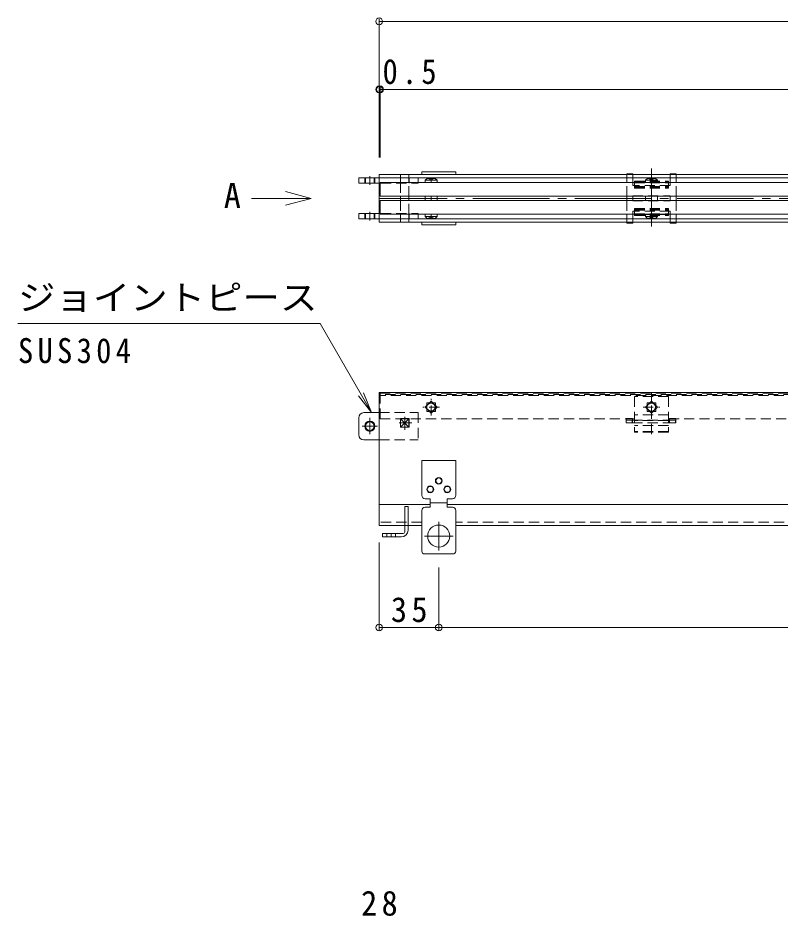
# Model space of a CAD drawing. Units: millimetres, scale not verified. Extents: x -792 to 917, y -685 to 646.
# Drawn here: x -712 to -264, y 15 to 543 of the extents above; entities that cross this region are included whole.
import ezdxf
from ezdxf.enums import TextEntityAlignment as Align

# ---------------------------------------------------------------- set-up
doc = ezdxf.new("R2010")
doc.units = ezdxf.units.MM
doc.header["$LTSCALE"] = 5
doc.header["$PDMODE"] = 32
doc.header["$PDSIZE"] = 4
for name, pattern in [('CHAIN1', [8, 5, -1, 1, -1]), ('CHAIN2', [12, 9, -1, 1, -1]), ('DASHED1', [1.8, 1.2, -0.6])]:
    doc.linetypes.add(name, pattern=pattern)
for name, color, linetype, lineweight in [('D-4_文字', 7, 'Continuous', 9), ('E-0_通り芯', 4, 'Continuous', 9), ('E-1_躯体', 3, 'Continuous', 9), ('E-2_仕上', 3, 'Continuous', 9), ('E-3_寸法', 6, 'Continuous', 9), ('E-4_文字', 7, 'Continuous', 9), ('E-5_建具', 7, 'Continuous', 9), ('E-6_間仕切', 134, 'Continuous', 5), ('E-7_木断面', 5, 'Continuous', 5), ('E-8_ハッチ', 4, 'DASHED1', 9), ('E-A_インテリア', 1, 'Continuous', 5)]:
    doc.layers.add(name, color=color, linetype=linetype, lineweight=lineweight)
doc.styles.add('ＭＳ ゴシック', font='')
doc.styles.get('ＭＳ ゴシック').set_extended_font_data('MS Gothic')

msp = doc.modelspace()

# ---------------------------------------------------------------- linework, layer by layer
at = {"layer": 'E-0_通り芯'}
for p, q in [((-500, 450.946), (-500, 448.946)), ((-500, 450.946), (500, 450.946)), ((-500, 448.946), (500, 448.946)), ((-500, 445.946), (-500, 427.946)), ((-500, 424.946), (-500, 422.946)), ((-500, 424.946), (500, 424.946)), ((500, 422.946), (-500, 422.946)), ((-500, 322.946), (500, 322.946)), ((-500, 322.946), (-500, 244.743)), ((-354.926, 307.546), (-354.926, 305.046)), ((-329.426, 307.546), (-329.426, 305.046)), ((-354.926, 305.046), (-351.226, 305.046)), ((-329.426, 305.046), (-325.726, 305.046)), ((-500, 257.086), (-470, 257.086)), ((-460, 257.086), (-5.025, 257.086)), ((-500, 244.743), (-484.995, 244.743)), ((-482.995, 244.743), (-475, 244.743)), ((-455, 244.743), (-10.025, 244.743))]:
    msp.add_line(p, q, dxfattribs=at)
at = {"layer": 'E-0_通り芯', "linetype": 'DASHED1'}
for p, q in [((-500, 445.946), (-500, 448.946)), ((-500, 427.946), (-500, 424.946)), ((-475, 246.743), (-500, 246.743)), ((-482.995, 244.743), (-484.995, 244.743)), ((-10.025, 246.743), (-455, 246.743))]:
    msp.add_line(p, q, dxfattribs=at)
at = {"layer": 'E-0_通り芯', "linetype": 'CHAIN2'}
msp.add_line((500, 436.946), (-500, 436.946), dxfattribs=at)
at = {"layer": 'E-0_通り芯'}
msp.add_lwpolyline([(-487.575, 302.446), (-482.425, 302.446), (-482.425, 307.596), (-487.575, 307.596)], close=True, dxfattribs=at)
for points in [[(-354.926, 307.546), (-351.226, 307.546), (-351.226, 305.046)], [(-329.426, 307.546), (-325.726, 307.546), (-325.726, 305.046)]]:
    msp.add_lwpolyline(points, dxfattribs=at)
at = {"layer": 'E-1_躯体', "linetype": 'DASHED1'}
for p, q in [((-487.5, 448.946), (-487.5, 450.946)), ((-482.5, 448.946), (-482.5, 450.946)), ((-487.5, 446.196), (-487.5, 438.196)), ((-482.5, 438.196), (-482.5, 446.196)), ((-487.5, 435.696), (-487.5, 427.696)), ((-482.5, 427.696), (-482.5, 435.696)), ((-487.5, 424.946), (-487.5, 422.946)), ((-482.5, 424.946), (-482.5, 422.946))]:
    msp.add_line(p, q, dxfattribs=at)
at = {"layer": 'E-1_躯体'}
for p, q in [((-487.5, 446.196), (-487.5, 448.946)), ((-482.5, 446.196), (-482.5, 448.946)), ((-487.5, 435.696), (-487.5, 438.196)), ((-482.5, 435.696), (-482.5, 438.196)), ((-487.5, 424.946), (-487.5, 427.696)), ((-482.5, 424.946), (-482.5, 427.696)), ((-482.5, 307.446), (-487.5, 302.446)), ((-487.5, 307.446), (-482.5, 302.446))]:
    msp.add_line(p, q, dxfattribs=at)
msp.add_lwpolyline([(-487.5, 302.446), (-482.5, 302.446), (-482.5, 307.446), (-487.5, 307.446)], close=True, dxfattribs=at)
at = {"layer": 'E-2_仕上'}
for p, q in [((-471.85, 448.696), (-473.035, 447.696)), ((-471.85, 448.696), (-467.15, 448.696)), ((-467.15, 448.696), (-465.964, 447.696)), ((-342.35, 448.696), (-343.535, 447.696)), ((-342.35, 448.696), (-337.65, 448.696)), ((-337.65, 448.696), (-336.464, 447.696)), ((-469.5, 447.696), (-469.5, 446.196)), ((-465.964, 447.696), (-465.964, 446.196)), ((-340, 447.696), (-340, 446.196)), ((-336.464, 447.696), (-336.464, 446.196)), ((-473.035, 435.696), (-473.035, 438.196)), ((-469.5, 438.196), (-469.5, 435.696)), ((-465.964, 435.696), (-465.964, 438.196)), ((-343.536, 435.696), (-343.536, 438.196)), ((-340, 438.196), (-340, 435.696)), ((-336.464, 435.696), (-336.464, 438.196)), ((-469.5, 426.196), (-469.5, 427.696)), ((-465.964, 426.196), (-465.964, 427.696)), ((-340, 426.196), (-340, 427.696)), ((-336.464, 426.196), (-336.464, 427.696)), ((-471.85, 425.196), (-473.035, 426.196)), ((-471.85, 425.196), (-467.15, 425.196)), ((-467.15, 425.196), (-465.964, 426.196)), ((-342.35, 425.196), (-343.535, 426.196)), ((-342.35, 425.196), (-337.65, 425.196)), ((-337.65, 425.196), (-336.464, 426.196))]:
    msp.add_line(p, q, dxfattribs=at)
at = {"layer": 'E-2_仕上', "color": 2}
for p, q in [((-499.5, 446.196), (-499.5, 438.196)), ((-499.5, 446.196), (499.5, 446.196)), ((499.5, 438.196), (-499.5, 438.196)), ((-499.5, 435.696), (-499.5, 427.696)), ((-499.5, 435.696), (499.5, 435.696)), ((-499.5, 427.696), (499.5, 427.696))]:
    msp.add_line(p, q, dxfattribs=at)
at = {"layer": 'E-2_仕上', "color": 2, "linetype": 'DASHED1'}
for p, q in [((-499.5, 322.446), (-499.5, 307.446)), ((-499.5, 322.446), (295.433, 322.446)), ((499.5, 321.746), (-499.5, 321.746)), ((295.809, 321.046), (-499.5, 321.046)), ((-472.101, 316.846), (-472.101, 315.181)), ((-470.436, 316.846), (-472.101, 316.846)), ((-469.501, 309.296), (-469.501, 319.196)), ((-340, 309.296), (-340, 319.196)), ((-339.065, 316.846), (-337.4, 316.846)), ((-337.4, 316.846), (-337.4, 315.181)), ((-464.551, 314.246), (-474.451, 314.246)), ((-344.95, 314.246), (-335.05, 314.246)), ((-499.5, 307.446), (-349.825, 307.446)), ((-329.825, 307.446), (299.453, 307.446))]:
    msp.add_line(p, q, dxfattribs=at)
at = {"layer": 'E-2_仕上'}
for points in [[(-465.964, 447.696), (-473.035, 447.696), (-473.035, 446.196)], [(-336.464, 447.696), (-343.535, 447.696), (-343.535, 446.196)], [(-465.964, 426.196), (-473.035, 426.196), (-473.035, 427.696)], [(-336.464, 426.196), (-343.535, 426.196), (-343.535, 427.696)]]:
    msp.add_lwpolyline(points, dxfattribs=at)
at = {"layer": 'E-2_仕上', "linetype": 'DASHED1'}
for points in [[(-465.965, 314.246), (-469.501, 317.781), (-473.036, 314.246), (-469.501, 310.71)], [(-343.535, 314.246), (-340, 317.781), (-336.464, 314.246), (-340, 310.71)]]:
    msp.add_lwpolyline(points, close=True, dxfattribs=at)
at = {"layer": 'E-2_仕上', "color": 2, "linetype": 'DASHED1'}
for points in [[(-466.901, 315.181), (-466.901, 316.846), (-468.565, 316.846)], [(-342.6, 315.181), (-342.6, 316.846), (-340.935, 316.846)], [(-472.101, 313.311), (-472.101, 311.646), (-470.436, 311.646)], [(-468.565, 311.646), (-466.901, 311.646), (-466.901, 313.311)], [(-340.935, 311.646), (-342.6, 311.646), (-342.6, 313.311)], [(-337.4, 313.311), (-337.4, 311.646), (-339.065, 311.646)]]:
    msp.add_lwpolyline(points, dxfattribs=at)
at = {"layer": 'E-2_仕上', "linetype": 'DASHED1'}
for centre in [(-469.501, 314.246), (-340, 314.246)]:
    msp.add_circle(centre, 2.35, dxfattribs=at)
at = {"layer": 'E-2_仕上'}
for centre, start, end in [((-471.903, 445.31), 44.79445, 89.10294), ((-467.097, 445.31), 90.89706, 135.20555), ((-342.403, 445.31), 44.79445, 89.10294), ((-337.597, 445.31), 90.89706, 135.20555), ((-471.903, 428.582), 270.89706, 315.20555), ((-467.097, 428.582), 224.79445, 269.10294), ((-342.403, 428.582), 270.89706, 315.20555), ((-337.597, 428.582), 224.79445, 269.10294)]:
    msp.add_arc(centre, 3.386, start, end, dxfattribs=at)
at = {"layer": 'E-2_仕上', "linetype": 'DASHED1'}
for centre, start, end in [((-469.501, 314.246), 56.36488, 123.63512), ((-340, 314.246), 56.36488, 123.63512), ((-469.501, 314.246), 146.36488, 213.63512), ((-469.501, 314.246), 236.36488, 303.63512), ((-469.501, 314.246), 326.36488, 33.63512), ((-340, 314.246), 146.36488, 213.63512), ((-340, 314.246), 236.36488, 303.63512), ((-340, 314.246), 326.36488, 33.63512)]:
    msp.add_arc(centre, 2.55, start, end, dxfattribs=at)
at = {"layer": 'E-3_寸法'}
for p, q in [((-484.995, 240.946), (-484.995, 255.946)), ((-484.995, 255.946), (-482.995, 255.946)), ((-482.995, 241.946), (-482.995, 255.946)), ((-486.995, 237.946), (-497.995, 237.946))]:
    msp.add_line(p, q, dxfattribs=at)
at = {"layer": 'E-3_寸法', "linetype": 'DASHED1'}
for p, q in [((-495.495, 239.946), (-495.495, 237.946)), ((-490.495, 239.946), (-490.495, 237.946))]:
    msp.add_line(p, q, dxfattribs=at)
at = {"layer": 'E-3_寸法', "linetype": 'CHAIN2'}
msp.add_line((-492.995, 239.946), (-492.995, 237.946), dxfattribs=at)
at = {"layer": 'E-3_寸法'}
msp.add_lwpolyline([(-485.995, 239.946), (-497.995, 239.946), (-497.995, 237.946)], dxfattribs=at)
for centre, radius in [((-486.995, 241.946), 4), ((-485.995, 240.946), 1)]:
    msp.add_arc(centre, radius, 270, 0, dxfattribs=at)
at = {"layer": 'E-4_文字'}
for p, q in [((-500, 542.446), (-500, 460.946)), ((-500, 540.946), (502, 540.946)), ((-499.5, 502.446), (-499.5, 460.946)), ((-499.5, 500.946), (-500, 500.946)), ((-499.5, 500.946), (499.5, 500.946)), ((-500, 183.243), (-500, 234.743)), ((-465, 183.243), (-465, 220.005))]:
    msp.add_line(p, q, dxfattribs=at)
msp.add_lwpolyline([(-500, 184.743), (-465, 184.743), (0, 184.743)], dxfattribs=at)
for p in [(-500, 540.946), (-500, 500.946), (-499.5, 500.946), (-500, 184.743), (-465, 184.743)]:
    msp.add_point(p, dxfattribs=at)
at = {"layer": 'E-5_建具', "color": 4}
for q in [(-555.02, 440.946), (-575.02, 436.946), (-555.02, 432.946)]:
    msp.add_line((-540.02, 436.946), q, dxfattribs=at)
at = {"layer": 'E-5_建具'}
for p, q in [((-712.261, 363.418), (-534.761, 363.418)), ((-534.761, 363.418), (-504.51, 311.021)), ((-504.51, 311.021), (-509.293, 322.569)), ((-504.51, 311.021), (-512.119, 320.938))]:
    msp.add_line(p, q, dxfattribs=at)
at = {"layer": 'E-6_間仕切'}
for p, q in [((-500, 448.946), (-512.02, 448.946)), ((-512.02, 445.946), (-512.02, 448.946)), ((-477.02, 446.196), (-477.02, 448.946)), ((-512.02, 445.946), (-499, 445.946)), ((-512.02, 427.946), (-499, 427.946)), ((-512.02, 427.946), (-512.02, 424.946)), ((-477.02, 427.696), (-477.02, 424.946)), ((-500, 424.946), (-512.02, 424.946)), ((-512.02, 298.021), (-512.02, 308.021)), ((-509.02, 311.021), (-500, 311.021)), ((-509.02, 295.021), (-500, 295.021))]:
    msp.add_line(p, q, dxfattribs=at)
at = {"layer": 'E-6_間仕切', "linetype": 'DASHED1'}
for p, q in [((-508.522, 448.946), (-508.522, 445.946)), ((-508.022, 448.946), (-508.022, 445.946)), ((-503.022, 448.946), (-503.022, 445.946)), ((-502.522, 448.946), (-502.522, 445.946)), ((-487.575, 445.946), (-487.575, 448.946)), ((-482.425, 445.946), (-482.425, 448.946)), ((-499, 445.946), (-477.02, 445.946)), ((-477.02, 446.196), (-477.02, 445.946)), ((-508.522, 424.946), (-508.522, 427.946)), ((-508.022, 424.946), (-508.022, 427.946)), ((-503.022, 424.946), (-503.022, 427.946)), ((-502.522, 424.946), (-502.522, 427.946)), ((-499, 427.946), (-477.02, 427.946)), ((-487.575, 427.946), (-487.575, 424.946)), ((-482.425, 427.946), (-482.425, 424.946)), ((-477.02, 427.696), (-477.02, 427.946)), ((-500, 311.021), (-477.02, 311.021)), ((-477.02, 311.021), (-477.02, 295.021)), ((-500, 295.021), (-477.02, 295.021))]:
    msp.add_line(p, q, dxfattribs=at)
at = {"layer": 'E-6_間仕切', "linetype": 'CHAIN1'}
for p, q in [((-505.522, 449.964), (-505.522, 444.845)), ((-505.522, 423.928), (-505.522, 429.047)), ((-505.522, 308.004), (-505.522, 298.337)), ((-485, 308.557), (-485, 300.846)), ((-510.021, 303.021), (-501.07, 303.021)), ((-488.302, 305.021), (-480.895, 305.021))]:
    msp.add_line(p, q, dxfattribs=at)
at = {"layer": 'E-6_間仕切'}
msp.add_lwpolyline([(-487.575, 302.446), (-482.425, 302.446), (-482.425, 307.596), (-487.575, 307.596)], close=True, dxfattribs=at)
for radius in [3, 2.5]:
    msp.add_circle((-505.522, 303.021), radius, dxfattribs=at)
for centre, start, end in [((-509.02, 308.021), 90, 180), ((-509.02, 298.021), 180, 270)]:
    msp.add_arc(centre, 3, start, end, dxfattribs=at)
at = {"layer": 'E-7_木断面', "linetype": 'CHAIN2'}
msp.add_line((-340, 420.44), (-340, 454.439), dxfattribs=at)
at = {"layer": 'E-7_木断面'}
for p, q in [((-354.5, 451.446), (-351, 451.446)), ((-354.5, 451.446), (-354.5, 450.946)), ((-354.5, 448.946), (-354.5, 446.196)), ((-351, 451.446), (-351, 450.946)), ((-351, 448.946), (-351, 446.196)), ((-329, 451.446), (-325.5, 451.446)), ((-329, 451.446), (-329, 450.946)), ((-329, 448.946), (-329, 446.196)), ((-325.5, 451.446), (-325.5, 450.946)), ((-325.5, 448.946), (-325.5, 446.196)), ((-354.5, 438.196), (-354.5, 435.696)), ((-351, 438.196), (-351, 435.696)), ((-329, 435.696), (-329, 438.196)), ((-325.5, 438.196), (-325.5, 435.696)), ((-354.5, 427.696), (-354.5, 424.946)), ((-351, 427.696), (-351, 424.946)), ((-329, 427.696), (-329, 424.946)), ((-325.5, 427.696), (-325.5, 424.946)), ((-354.5, 422.946), (-354.5, 422.446)), ((-354.5, 422.446), (-351, 422.446)), ((-351, 422.946), (-351, 422.446)), ((-329, 422.946), (-329, 422.446)), ((-329, 422.446), (-325.5, 422.446)), ((-325.5, 422.946), (-325.5, 422.446)), ((-354.826, 306.546), (-354.826, 305.046)), ((-329.326, 306.546), (-329.326, 305.046)), ((-354.826, 305.046), (-351.326, 305.046)), ((-329.326, 305.046), (-325.826, 305.046))]:
    msp.add_line(p, q, dxfattribs=at)
at = {"layer": 'E-7_木断面', "linetype": 'DASHED1'}
for p, q in [((-354.5, 448.946), (-354.5, 451.446)), ((-351, 448.946), (-351, 450.946)), ((-329, 450.946), (-329, 448.946)), ((-325.5, 450.946), (-325.5, 448.946)), ((-354.5, 438.196), (-354.5, 446.196)), ((-351, 446.196), (-351, 444.446)), ((-329, 444.446), (-351, 444.446)), ((-329, 444.446), (-329, 446.196)), ((-325.5, 438.196), (-325.5, 446.196)), ((-351, 438.446), (-329, 438.446)), ((-351, 438.446), (-351, 438.196)), ((-329, 438.196), (-329, 438.446)), ((-354.5, 435.696), (-354.5, 427.696)), ((-351, 435.446), (-351, 435.696)), ((-351, 435.446), (-329, 435.446)), ((-329, 435.446), (-329, 435.696)), ((-325.5, 435.696), (-325.5, 427.696)), ((-329, 429.446), (-351, 429.446)), ((-351, 427.696), (-351, 429.446)), ((-329, 427.696), (-329, 429.446)), ((-354.5, 422.946), (-354.5, 424.946)), ((-351, 422.946), (-351, 424.946)), ((-329, 422.946), (-329, 424.946)), ((-325.5, 422.946), (-325.5, 424.946)), ((-351.326, 306.546), (-329.326, 306.546)), ((-351.326, 305.046), (-329.326, 305.046))]:
    msp.add_line(p, q, dxfattribs=at)
at = {"layer": 'E-7_木断面'}
for points in [[(-354.826, 306.546), (-351.326, 306.546), (-351.326, 305.046)], [(-329.326, 306.546), (-325.826, 306.546), (-325.826, 305.046)]]:
    msp.add_lwpolyline(points, dxfattribs=at)
at = {"layer": 'E-8_ハッチ'}
for p, q in [((-350, 442.896), (-350, 446.945)), ((-350, 446.945), (-330, 446.945)), ((-350, 446.473), (-330, 446.473)), ((-350, 446.445), (-330, 446.445)), ((-350, 446.077), (-330, 446.077)), ((-350, 443.894), (-330, 443.894)), ((-350, 443.394), (-330, 443.394)), ((-330, 442.896), (-330, 446.945)), ((-350, 443.249), (-330, 443.249)), ((-350, 442.896), (-330, 442.896)), ((-350, 430.996), (-330, 430.996)), ((-350, 430.996), (-350, 426.947)), ((-350, 430.642), (-330, 430.642)), ((-350, 430.497), (-330, 430.497)), ((-350, 429.997), (-330, 429.997)), ((-350, 427.815), (-330, 427.815)), ((-330, 430.996), (-330, 426.947)), ((-350, 426.947), (-330, 426.947)), ((-340, 322.382), (-340, 295.832)), ((-330, 320.446), (-350, 320.446)), ((-350, 320.446), (-350, 299.608)), ((-340.935, 316.846), (-342.6, 316.846)), ((-342.6, 316.846), (-342.6, 315.181)), ((-337.4, 316.846), (-339.065, 316.846)), ((-337.4, 316.846), (-337.4, 315.181)), ((-330, 320.446), (-330, 299.608)), ((-342.6, 313.31), (-342.6, 311.646)), ((-340.935, 311.646), (-342.6, 311.646)), ((-337.4, 311.646), (-339.064, 311.646)), ((-337.4, 313.311), (-337.4, 311.646)), ((-330, 309.818), (-350, 309.818)), ((-330, 306.446), (-350, 306.446)), ((-330, 303.423), (-350, 303.423)), ((-330, 299.962), (-350, 299.962)), ((-330, 299.608), (-350, 299.608))]:
    msp.add_line(p, q, dxfattribs=at)
at = {"layer": 'E-8_ハッチ', "linetype": 'Continuous'}
msp.add_line((-350, 427.419), (-330, 427.419), dxfattribs=at)
at = {"layer": 'E-A_インテリア'}
for p, q in [((-474.975, 452.546), (-474.975, 450.946)), ((-454.975, 452.546), (-474.975, 452.546)), ((-454.975, 452.546), (-454.975, 450.946)), ((-474.975, 421.346), (-474.975, 422.946)), ((-454.975, 421.346), (-454.975, 422.946)), ((-454.975, 421.346), (-474.975, 421.346)), ((-474.975, 262.446), (-474.975, 282.946)), ((-472.975, 260.446), (-469.975, 260.446)), ((-469.975, 260.446), (-469.975, 255.446)), ((-456.975, 260.446), (-459.975, 260.446)), ((-459.975, 260.446), (-459.975, 255.446)), ((-474.975, 253.446), (-474.975, 229.696)), ((-472.975, 255.446), (-469.975, 255.446)), ((-469.975, 257.946), (-459.975, 257.946)), ((-456.975, 255.446), (-459.975, 255.446)), ((-454.975, 253.446), (-454.975, 229.696)), ((-456.725, 227.946), (-473.225, 227.946))]:
    msp.add_line(p, q, dxfattribs=at)
at = {"layer": 'E-A_インテリア', "linetype": 'CHAIN1'}
for p, q in [((-464.975, 246.887), (-464.975, 230.005)), ((-456.534, 238.446), (-473.416, 238.446))]:
    msp.add_line(p, q, dxfattribs=at)
at = {"layer": 'E-A_インテリア'}
msp.add_lwpolyline([(-454.975, 262.446), (-454.975, 282.946), (-474.975, 282.946)], dxfattribs=at)
for centre, radius in [((-464.975, 270.946), 2), ((-464.975, 270.946), 1.75), ((-469.975, 265.946), 2), ((-469.975, 265.946), 1.75), ((-459.975, 265.946), 2), ((-459.975, 265.946), 1.75), ((-464.975, 238.446), 6.5)]:
    msp.add_circle(centre, radius, dxfattribs=at)
for centre, radius, start, end in [((-472.975, 262.446), 2, 180, 270), ((-456.975, 262.446), 2, 270, 0), ((-472.975, 253.446), 2, 90, 180), ((-456.975, 253.446), 2, 0, 90), ((-473.225, 229.696), 1.75, 180, 270), ((-456.725, 229.696), 1.75, 270, 0)]:
    msp.add_arc(centre, radius, start, end, dxfattribs=at)

# ---------------------------------------------------------------- texts
at = {"layer": 'D-4_文字', "color": 2, "insert": (-510.625, 15.196), "char_height": 14.66, "attachment_point": 7, "style": 'ＭＳ ゴシック'}
msp.add_mtext('\\T1.27;\\W0.95;28', dxfattribs=at)
at = {"layer": 'E-4_文字', "color": 2, "char_height": 14.66, "attachment_point": 7, "style": 'ＭＳ ゴシック'}
for s, insert in [('\\T1.27;\\W0.9;0.5', (-498.042, 503.946)), ('\\T1.27;\\W0.95;35', (-493.125, 187.743))]:
    msp.add_mtext(s, dxfattribs=dict(at, insert=insert))
at = {"layer": 'E-5_建具', "color": 2, "style": 'ＭＳ ゴシック'}
msp.add_text('A', height=14.66, dxfattribs=at).set_placement((-591.27, 426.946), align=Align.BOTTOM_LEFT)
at = {"layer": 'E-5_建具', "color": 2, "style": 'ＭＳ ゴシック', "width": 1.1}
msp.add_text('ジョイントピース', height=14.66, dxfattribs=at).set_placement((-712.261, 366.918), align=Align.BOTTOM_LEFT)
at = {"layer": 'E-5_建具', "color": 2, "insert": (-712.261, 339.918), "char_height": 14.66, "attachment_point": 7, "style": 'ＭＳ ゴシック'}
msp.add_mtext('\\T1.28;\\W0.9;SUS304', dxfattribs=at)

doc.saveas('drawing.dxf')
